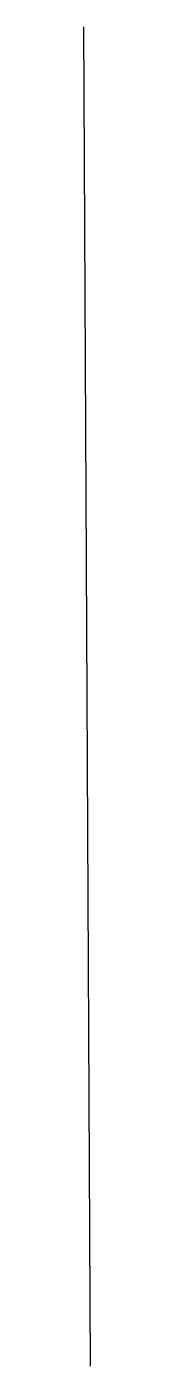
# Model space of a CAD drawing. Extents: x 1.2499 to 1.25, y 0 to 0.0125.
import ezdxf

# ---------------------------------------------------------------- set-up
doc = ezdxf.new("R2010")
doc.units = 0

msp = doc.modelspace()

# ---------------------------------------------------------------- linework, layer by layer
msp.add_lwpolyline([(1.25, 0), (1.249938, 0.0125)])

doc.saveas('drawing.dxf')
